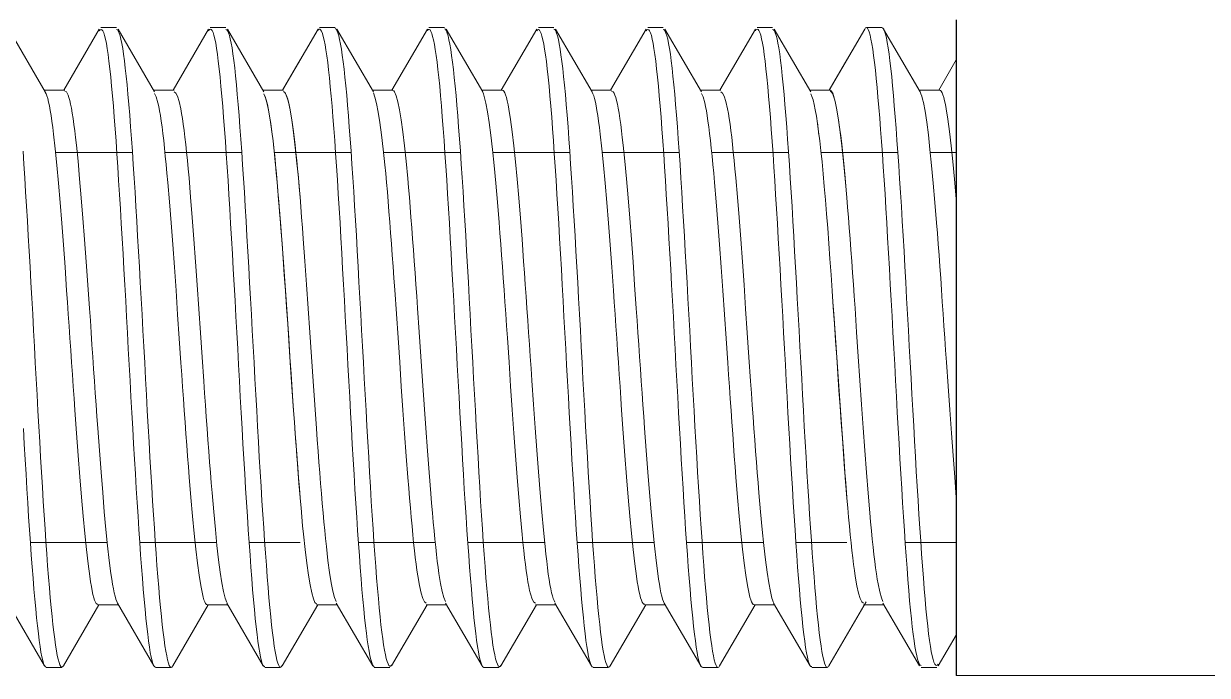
# Model space of a CAD drawing. Units: millimetres at full size, sheet at 4:1. Extents: x -32.5 to 32.5, y -23.4 to 21.6.
# Drawn here: x -16.05 to -10.64, y 0.67 to 3.65 of the extents above; entities that cross this region are included whole.
import ezdxf

# ---------------------------------------------------------------- set-up
doc = ezdxf.new("R2010")
doc.units = ezdxf.units.MM
doc.header["$LTSCALE"] = 0.25
doc.layers.add('1-1_実線', color=7, linetype='Continuous', lineweight=18)

msp = doc.modelspace()

# ---------------------------------------------------------------- linework, layer by layer
at = {"layer": '1-1_実線'}
for p, q in [((-16.1198, 3.6274), (-15.953, 3.3401)), ((-15.8681, 3.3481), (-15.706, 3.6274)), ((-15.6985, 3.6338), (-15.6272, 3.6338)), ((-15.6198, 3.6274), (-15.453, 3.3401)), ((-15.3681, 3.3481), (-15.206, 3.6274)), ((-15.1985, 3.6338), (-15.1272, 3.6338)), ((-15.1198, 3.6274), (-14.953, 3.3401)), ((-14.8681, 3.3481), (-14.706, 3.6274)), ((-14.6985, 3.6338), (-14.6272, 3.6338)), ((-14.6198, 3.6274), (-14.453, 3.3401)), ((-14.3681, 3.3481), (-14.206, 3.6274)), ((-14.1985, 3.6338), (-14.1272, 3.6338)), ((-14.1198, 3.6274), (-13.953, 3.3401)), ((-13.8681, 3.3481), (-13.706, 3.6274)), ((-13.6985, 3.6338), (-13.6272, 3.6338)), ((-13.6198, 3.6274), (-13.453, 3.3401)), ((-13.3681, 3.3481), (-13.206, 3.6274)), ((-13.1985, 3.6338), (-13.1272, 3.6338)), ((-13.1198, 3.6274), (-12.953, 3.3401)), ((-12.8681, 3.3481), (-12.706, 3.6274)), ((-12.6985, 3.6338), (-12.6272, 3.6338)), ((-12.6198, 3.6274), (-12.453, 3.3401)), ((-12.3681, 3.3481), (-12.206, 3.6274)), ((-12.1985, 3.6338), (-12.1272, 3.6338)), ((-12.1198, 3.6274), (-11.953, 3.3401)), ((-14.8681, 3.3481), (-14.7879, 3.4863)), ((-12.3681, 3.3481), (-12.2879, 3.4863)), ((-11.8681, 3.3481), (-11.7879, 3.4863)), ((-15.9576, 3.3481), (-15.8635, 3.3481)), ((-15.4576, 3.3481), (-15.3635, 3.3481)), ((-14.9576, 3.3481), (-14.8635, 3.3481)), ((-14.9576, 3.3481), (-14.8635, 3.3481)), ((-14.4576, 3.3481), (-14.3635, 3.3481)), ((-13.9576, 3.3481), (-13.8635, 3.3481)), ((-13.4576, 3.3481), (-13.3635, 3.3481)), ((-12.9576, 3.3481), (-12.8635, 3.3481)), ((-12.4576, 3.3481), (-12.3635, 3.3481)), ((-11.9576, 3.3481), (-11.8635, 3.3481)), ((-12.4229, 3.1993), (-12.4154, 3.1424)), ((-15.5544, 3.0623), (-15.9056, 3.0623)), ((-15.0544, 3.0623), (-15.4056, 3.0623)), ((-14.7879, 3.0623), (-14.9056, 3.0623)), ((-14.5544, 3.0623), (-14.9056, 3.0623)), ((-14.0544, 3.0623), (-14.4056, 3.0623)), ((-13.5544, 3.0623), (-13.9056, 3.0623)), ((-13.0544, 3.0623), (-13.4056, 3.0623)), ((-12.5544, 3.0623), (-12.9056, 3.0623)), ((-12.2879, 3.0623), (-12.4056, 3.0623)), ((-12.0544, 3.0623), (-12.4056, 3.0623)), ((-11.7879, 3.0623), (-11.9056, 3.0623)), ((-11.7958, 2.9411), (-11.7879, 2.85)), ((-16.0214, 1.2783), (-15.6701, 1.2783)), ((-15.5214, 1.2783), (-15.1701, 1.2783)), ((-15.0214, 1.2783), (-14.7879, 1.2783)), ((-14.5214, 1.2783), (-14.1701, 1.2783)), ((-14.0214, 1.2783), (-13.6701, 1.2783)), ((-13.5214, 1.2783), (-13.1701, 1.2783)), ((-13.0214, 1.2783), (-12.6701, 1.2783)), ((-12.5214, 1.2783), (-12.2879, 1.2783)), ((-12.0214, 1.2783), (-11.7879, 1.2783)), ((-15.956, 0.7133), (-16.1228, 1.0006)), ((-15.7076, 0.9926), (-15.8698, 0.7133)), ((-15.7123, 0.9926), (-15.6181, 0.9926)), ((-15.456, 0.7133), (-15.6228, 1.0006)), ((-15.2076, 0.9926), (-15.3698, 0.7133)), ((-15.2123, 0.9926), (-15.1181, 0.9926)), ((-14.956, 0.7133), (-15.1228, 1.0006)), ((-14.7072, 0.9934), (-14.8698, 0.7133)), ((-14.7122, 0.9926), (-14.6181, 0.9926)), ((-14.456, 0.7133), (-14.6228, 1.0006)), ((-14.2076, 0.9926), (-14.3698, 0.7133)), ((-14.2122, 0.9926), (-14.1181, 0.9926)), ((-13.956, 0.7133), (-14.1228, 1.0006)), ((-13.7076, 0.9926), (-13.8698, 0.7133)), ((-13.7122, 0.9926), (-13.6181, 0.9926)), ((-13.456, 0.7133), (-13.6228, 1.0006)), ((-13.2076, 0.9926), (-13.3698, 0.7133)), ((-13.2122, 0.9926), (-13.1181, 0.9926)), ((-12.956, 0.7133), (-13.1228, 1.0006)), ((-12.7076, 0.9926), (-12.8698, 0.7133)), ((-12.7122, 0.9926), (-12.6181, 0.9926)), ((-12.456, 0.7133), (-12.6228, 1.0006)), ((-12.1995, 1.0067), (-12.3698, 0.7133)), ((-12.2122, 0.9926), (-12.1181, 0.9926)), ((-11.956, 0.7133), (-12.1228, 1.0006)), ((-11.7879, 0.8543), (-11.8698, 0.7133)), ((-15.9485, 0.7068), (-15.8772, 0.7068)), ((-15.4485, 0.7068), (-15.3772, 0.7068)), ((-14.9485, 0.7068), (-14.8772, 0.7068)), ((-14.4485, 0.7068), (-14.3772, 0.7068)), ((-13.9485, 0.7068), (-13.8772, 0.7068)), ((-13.4485, 0.7068), (-13.3772, 0.7068)), ((-12.9485, 0.7068), (-12.8772, 0.7068)), ((-12.4485, 0.7068), (-12.3772, 0.7068)), ((-12.3698, 0.7158), (-12.3738, 0.7098)), ((-11.9485, 0.7068), (-11.8772, 0.7068)), ((-11.7879, 0.6703), (9.2121, 0.6703))]:
    msp.add_line(p, q, dxfattribs=at)
at = {"layer": '1-1_実線', "lineweight": 25}
msp.add_line((-11.7879, 3.6703), (-11.7879, 0.6703), dxfattribs=at)
at = {"layer": '1-1_実線'}
for points in [[(-15.206, 3.6197), (-15.202, 3.6253), (-15.198, 3.6274), (-15.1939, 3.6259), (-15.1899, 3.6207), (-15.1859, 3.6119), (-15.1819, 3.5994), (-15.1779, 3.5831), (-15.1738, 3.5631), (-15.1698, 3.5393), (-15.1658, 3.5116), (-15.1618, 3.4801), (-15.1577, 3.4451), (-15.1537, 3.4067), (-15.1497, 3.3651), (-15.1457, 3.3203), (-15.1416, 3.2726), (-15.1376, 3.2222), (-15.1336, 3.1691), (-15.1296, 3.1136), (-15.1256, 3.0557), (-15.1215, 2.9957), (-15.1175, 2.9337), (-15.1135, 2.8699), (-15.1095, 2.8044), (-15.1054, 2.7373), (-15.1014, 2.6689), (-15.0974, 2.5993), (-15.0934, 2.5286), (-15.0893, 2.457), (-15.0853, 2.3847), (-15.0813, 2.3118), (-15.0773, 2.2384), (-15.0733, 2.1648), (-15.0692, 2.0911), (-15.0652, 2.0174), (-15.0612, 1.9442), (-15.0572, 1.8718), (-15.0531, 1.8003), (-15.0491, 1.7298)], [(-14.706, 3.6229), (-14.702, 3.6269), (-14.698, 3.6273), (-14.6939, 3.6241), (-14.6899, 3.6174), (-14.6859, 3.6071), (-14.6819, 3.5934), (-14.6778, 3.5762), (-14.6738, 3.5557), (-14.6698, 3.5318), (-14.6658, 3.5046), (-14.6618, 3.4741), (-14.6577, 3.4404), (-14.6537, 3.4035), (-14.6497, 3.3635), (-14.6457, 3.3204), (-14.6416, 3.2742), (-14.6376, 3.225), (-14.6336, 3.1729), (-14.6296, 3.1178), (-14.6255, 3.0601), (-14.6215, 3.0002), (-14.6175, 2.938), (-14.6135, 2.8739), (-14.6095, 2.808), (-14.6054, 2.7405), (-14.6014, 2.6716), (-14.5974, 2.6014), (-14.5934, 2.5302), (-14.5893, 2.4581), (-14.5853, 2.3853), (-14.5813, 2.3119), (-14.5773, 2.2382), (-14.5732, 2.1644), (-14.5692, 2.0906), (-14.5652, 2.0169), (-14.5612, 1.9437), (-14.5572, 1.871), (-14.5531, 1.7991), (-14.5491, 1.7281)], [(-14.5266, 2.6123), (-14.5307, 2.6823), (-14.5347, 2.7509), (-14.5387, 2.8181), (-14.5427, 2.8837), (-14.5468, 2.9474), (-14.5508, 3.009), (-14.5548, 3.0683), (-14.5588, 3.1249), (-14.5629, 3.1789), (-14.5669, 3.2302), (-14.5709, 3.2786), (-14.5749, 3.3243), (-14.5789, 3.367), (-14.583, 3.4067), (-14.587, 3.4435), (-14.591, 3.4771), (-14.595, 3.5075), (-14.5991, 3.5348), (-14.6031, 3.5587), (-14.6071, 3.5793), (-14.6111, 3.5965), (-14.6152, 3.6102), (-14.6192, 3.6204), (-14.6232, 3.627), (-14.6272, 3.6299)], [(-14.0266, 2.6123), (-14.0307, 2.6822), (-14.0347, 2.7509), (-14.0387, 2.8181), (-14.0427, 2.8836), (-14.0468, 2.9474), (-14.0508, 3.009), (-14.0548, 3.0683), (-14.0588, 3.1249), (-14.0629, 3.1788), (-14.0669, 3.23), (-14.0709, 3.2785), (-14.0749, 3.324), (-14.0789, 3.3667), (-14.083, 3.4063), (-14.087, 3.443), (-14.091, 3.4765), (-14.095, 3.5069), (-14.0991, 3.534), (-14.1031, 3.5579), (-14.1071, 3.5785), (-14.1111, 3.5956), (-14.1152, 3.6093), (-14.1192, 3.6195), (-14.1232, 3.6261), (-14.1272, 3.629)], [(-13.5266, 2.6112), (-13.5307, 2.6812), (-13.5347, 2.7499), (-13.5387, 2.8172), (-13.5427, 2.8829), (-13.5468, 2.9468), (-13.5508, 3.0087), (-13.5548, 3.0684), (-13.5588, 3.1258), (-13.5629, 3.1806), (-13.5669, 3.2326), (-13.5709, 3.2816), (-13.5749, 3.3275), (-13.5789, 3.3702), (-13.583, 3.4098), (-13.587, 3.4463), (-13.591, 3.4795), (-13.595, 3.5094), (-13.5991, 3.536), (-13.6031, 3.5593), (-13.6071, 3.5793), (-13.6111, 3.5958), (-13.6152, 3.6089), (-13.6192, 3.6185), (-13.6232, 3.6246), (-13.6272, 3.6272)], [(-12.706, 3.6197), (-12.702, 3.6253), (-12.698, 3.6274), (-12.6939, 3.6259), (-12.6899, 3.6207), (-12.6859, 3.6119), (-12.6819, 3.5994), (-12.6778, 3.5831), (-12.6738, 3.5631), (-12.6698, 3.5393), (-12.6658, 3.5116), (-12.6618, 3.4801), (-12.6577, 3.4451), (-12.6537, 3.4067), (-12.6497, 3.3651), (-12.6457, 3.3203), (-12.6416, 3.2726), (-12.6376, 3.2222), (-12.6336, 3.1691), (-12.6296, 3.1136), (-12.6255, 3.0557), (-12.6215, 2.9957), (-12.6175, 2.9337), (-12.6135, 2.8699), (-12.6095, 2.8044), (-12.6054, 2.7373), (-12.6014, 2.6689), (-12.5974, 2.5993), (-12.5934, 2.5286), (-12.5893, 2.457), (-12.5853, 2.3847), (-12.5813, 2.3118), (-12.5773, 2.2384), (-12.5732, 2.1648), (-12.5692, 2.0911), (-12.5652, 2.0174), (-12.5612, 1.9442), (-12.5572, 1.8718), (-12.5531, 1.8003), (-12.5491, 1.7298)], [(-12.206, 3.6267), (-12.202, 3.6323), (-12.198, 3.6338), (-12.1939, 3.6312), (-12.1899, 3.6246), (-12.1859, 3.6141), (-12.1819, 3.5997), (-12.1778, 3.5816), (-12.1738, 3.5599), (-12.1698, 3.5347), (-12.1658, 3.5061), (-12.1618, 3.4742), (-12.1577, 3.4391), (-12.1537, 3.4009), (-12.1497, 3.3597), (-12.1457, 3.3157), (-12.1416, 3.2689), (-12.1376, 3.2194), (-12.1336, 3.1674), (-12.1296, 3.113), (-12.1255, 3.0562), (-12.1215, 2.9972), (-12.1175, 2.9361), (-12.1135, 2.873), (-12.1095, 2.8079), (-12.1054, 2.7411), (-12.1014, 2.6725), (-12.0974, 2.6025), (-12.0934, 2.5313), (-12.0893, 2.4593), (-12.0853, 2.3867), (-12.0813, 2.3135), (-12.0773, 2.24), (-12.0732, 2.1663), (-12.0692, 2.0926), (-12.0652, 2.0191), (-12.0612, 1.946), (-12.0572, 1.8734), (-12.0531, 1.8016), (-12.0491, 1.7306)], [(-12.0266, 2.6115), (-12.0307, 2.6808), (-12.0347, 2.7487), (-12.0387, 2.815), (-12.0427, 2.8797), (-12.0468, 2.9427), (-12.0508, 3.0037), (-12.0548, 3.0627), (-12.0588, 3.1196), (-12.0629, 3.1741), (-12.0669, 3.2263), (-12.0709, 3.2759), (-12.0749, 3.3228), (-12.0789, 3.3669), (-12.083, 3.4081), (-12.087, 3.4463), (-12.091, 3.4813), (-12.095, 3.5129), (-12.0991, 3.5411), (-12.1031, 3.5658), (-12.1071, 3.5867), (-12.1111, 3.6039), (-12.1152, 3.617), (-12.1192, 3.6261), (-12.1232, 3.6312), (-12.1272, 3.6323)], [(-15.706, 3.619), (-15.702, 3.6242), (-15.698, 3.626), (-15.6939, 3.6241), (-15.6899, 3.6188), (-15.6859, 3.6098), (-15.6819, 3.5973), (-15.6779, 3.5811), (-15.6738, 3.5614), (-15.6698, 3.538), (-15.6658, 3.5109), (-15.6618, 3.4801), (-15.6577, 3.4456), (-15.6537, 3.4076), (-15.6497, 3.3662), (-15.6457, 3.3217), (-15.6416, 3.2741), (-15.6376, 3.2237), (-15.6336, 3.1707), (-15.6296, 3.1151), (-15.6256, 3.0571), (-15.6215, 2.997), (-15.6175, 2.9348), (-15.6135, 2.8708), (-15.6095, 2.8051), (-15.6054, 2.7379), (-15.6014, 2.6693), (-15.5974, 2.5995), (-15.5934, 2.5286), (-15.5893, 2.4569), (-15.5853, 2.3844), (-15.5813, 2.3114), (-15.5773, 2.2381), (-15.5733, 2.1645), (-15.5692, 2.0908), (-15.5652, 2.0173), (-15.5612, 1.944), (-15.5572, 1.8713), (-15.5531, 1.7997), (-15.5491, 1.7291)], [(-15.5267, 2.6101), (-15.5307, 2.68), (-15.5347, 2.7486), (-15.5387, 2.8159), (-15.5427, 2.8816), (-15.5468, 2.9455), (-15.5508, 3.0075), (-15.5548, 3.0674), (-15.5588, 3.125), (-15.5629, 3.1801), (-15.5669, 3.2326), (-15.5709, 3.2823), (-15.5749, 3.329), (-15.579, 3.3724), (-15.583, 3.4124), (-15.587, 3.449), (-15.591, 3.4822), (-15.595, 3.512), (-15.5991, 3.5383), (-15.6031, 3.5611), (-15.6071, 3.5806), (-15.6111, 3.5965), (-15.6152, 3.609), (-15.6192, 3.618), (-15.6232, 3.6235), (-15.6272, 3.6255)], [(-15.0267, 2.6094), (-15.0307, 2.6792), (-15.0347, 2.7477), (-15.0387, 2.8148), (-15.0427, 2.8803), (-15.0468, 2.9442), (-15.0508, 3.0061), (-15.0548, 3.066), (-15.0588, 3.1236), (-15.0629, 3.1789), (-15.0669, 3.2316), (-15.0709, 3.2815), (-15.0749, 3.3286), (-15.079, 3.3726), (-15.083, 3.4133), (-15.087, 3.4506), (-15.091, 3.4842), (-15.095, 3.5143), (-15.0991, 3.5407), (-15.1031, 3.5635), (-15.1071, 3.5827), (-15.1111, 3.5983), (-15.1152, 3.6104), (-15.1192, 3.6189), (-15.1232, 3.6239), (-15.1272, 3.6254)], [(-14.206, 3.6207), (-14.202, 3.625), (-14.198, 3.6258), (-14.1939, 3.6231), (-14.1899, 3.6169), (-14.1859, 3.6072), (-14.1819, 3.594), (-14.1778, 3.5773), (-14.1738, 3.5572), (-14.1698, 3.5338), (-14.1658, 3.5069), (-14.1618, 3.4766), (-14.1577, 3.443), (-14.1537, 3.4061), (-14.1497, 3.3658), (-14.1457, 3.3223), (-14.1416, 3.2754), (-14.1376, 3.2255), (-14.1336, 3.1727), (-14.1296, 3.1173), (-14.1255, 3.0595), (-14.1215, 2.9993), (-14.1175, 2.9371), (-14.1135, 2.8729), (-14.1095, 2.807), (-14.1054, 2.7394), (-14.1014, 2.6705), (-14.0974, 2.6004), (-14.0934, 2.5292), (-14.0893, 2.4572), (-14.0853, 2.3845), (-14.0813, 2.3112), (-14.0773, 2.2377), (-14.0732, 2.1639), (-14.0692, 2.0902), (-14.0652, 2.0167), (-14.0612, 1.9436), (-14.0572, 1.871), (-14.0531, 1.7991), (-14.0491, 1.7281)], [(-13.706, 3.6186), (-13.702, 3.6234), (-13.698, 3.6247), (-13.6939, 3.6225), (-13.6899, 3.6168), (-13.6859, 3.6076), (-13.6819, 3.5949), (-13.6778, 3.5787), (-13.6738, 3.5589), (-13.6698, 3.5357), (-13.6658, 3.5089), (-13.6618, 3.4786), (-13.6577, 3.4448), (-13.6537, 3.4075), (-13.6497, 3.3666), (-13.6457, 3.3224), (-13.6416, 3.2751), (-13.6376, 3.2249), (-13.6336, 3.1719), (-13.6296, 3.1163), (-13.6255, 3.0584), (-13.6215, 2.9982), (-13.6175, 2.9359), (-13.6135, 2.8717), (-13.6095, 2.8058), (-13.6054, 2.7384), (-13.6014, 2.6696), (-13.5974, 2.5996), (-13.5934, 2.5286), (-13.5893, 2.4567), (-13.5853, 2.3841), (-13.5813, 2.311), (-13.5773, 2.2375), (-13.5732, 2.1639), (-13.5692, 2.0903), (-13.5652, 2.0168), (-13.5612, 1.9437), (-13.5572, 1.8711), (-13.5531, 1.7992), (-13.5491, 1.7282)], [(-13.206, 3.619), (-13.202, 3.6242), (-13.198, 3.626), (-13.1939, 3.6241), (-13.1899, 3.6188), (-13.1859, 3.6098), (-13.1819, 3.5973), (-13.1778, 3.5811), (-13.1738, 3.5614), (-13.1698, 3.538), (-13.1658, 3.5109), (-13.1618, 3.4801), (-13.1577, 3.4456), (-13.1537, 3.4076), (-13.1497, 3.3662), (-13.1457, 3.3217), (-13.1416, 3.2741), (-13.1376, 3.2237), (-13.1336, 3.1707), (-13.1296, 3.1151), (-13.1255, 3.0571), (-13.1215, 2.997), (-13.1175, 2.9348), (-13.1135, 2.8708), (-13.1095, 2.8051), (-13.1054, 2.7379), (-13.1014, 2.6693), (-13.0974, 2.5995), (-13.0934, 2.5286), (-13.0893, 2.4569), (-13.0853, 2.3844), (-13.0813, 2.3114), (-13.0773, 2.2381), (-13.0732, 2.1645), (-13.0692, 2.0908), (-13.0652, 2.0173), (-13.0612, 1.944), (-13.0572, 1.8713), (-13.0531, 1.7997), (-13.0491, 1.7291)], [(-13.0266, 2.6101), (-13.0307, 2.68), (-13.0347, 2.7486), (-13.0387, 2.8159), (-13.0427, 2.8816), (-13.0468, 2.9455), (-13.0508, 3.0075), (-13.0548, 3.0674), (-13.0588, 3.125), (-13.0629, 3.1801), (-13.0669, 3.2326), (-13.0709, 3.2823), (-13.0749, 3.329), (-13.0789, 3.3724), (-13.083, 3.4124), (-13.087, 3.449), (-13.091, 3.4822), (-13.095, 3.512), (-13.0991, 3.5383), (-13.1031, 3.5611), (-13.1071, 3.5806), (-13.1111, 3.5965), (-13.1152, 3.609), (-13.1192, 3.618), (-13.1232, 3.6235), (-13.1272, 3.6255)], [(-12.5307, 2.6792), (-12.5347, 2.7477), (-12.5387, 2.8148), (-12.5427, 2.8803), (-12.5468, 2.9442), (-12.5508, 3.0061), (-12.5548, 3.066), (-12.5588, 3.1236), (-12.5629, 3.1789), (-12.5669, 3.2316), (-12.5709, 3.2815), (-12.5749, 3.3286), (-12.5789, 3.3726), (-12.583, 3.4133), (-12.587, 3.4506), (-12.591, 3.4842), (-12.595, 3.5143), (-12.5991, 3.5407), (-12.6031, 3.5635), (-12.6071, 3.5827), (-12.6111, 3.5983), (-12.6152, 3.6104), (-12.6192, 3.6189), (-12.6232, 3.6239), (-12.6272, 3.6254)], [(-15.953, 3.3383), (-15.9492, 3.3313), (-15.9455, 3.3215), (-15.9417, 3.3089), (-15.9379, 3.2935), (-15.9342, 3.2753), (-15.9304, 3.2545), (-15.9267, 3.2312), (-15.9229, 3.2053), (-15.9191, 3.1772), (-15.9154, 3.1468), (-15.9078, 3.0795), (-15.9003, 3.0044), (-15.8928, 2.9222), (-15.8853, 2.8337), (-15.8778, 2.7397), (-15.8702, 2.6408), (-15.8627, 2.5379), (-15.8552, 2.4318), (-15.8514, 2.3778), (-15.8477, 2.3232), (-15.8439, 2.2682), (-15.8401, 2.2129), (-15.8364, 2.1574), (-15.8326, 2.1018), (-15.8289, 2.0466), (-15.8251, 1.9917), (-15.8213, 1.9373), (-15.8176, 1.8836), (-15.81, 1.7782), (-15.8025, 1.6763), (-15.795, 1.5786), (-15.7875, 1.486), (-15.78, 1.399), (-15.7724, 1.3186), (-15.7649, 1.2454), (-15.7574, 1.1801), (-15.7499, 1.1236), (-15.7461, 1.0988), (-15.7423, 1.0765)], [(-15.8635, 3.3429), (-15.856, 3.3395), (-15.8522, 3.3338), (-15.8485, 3.3255), (-15.8447, 3.3145), (-15.8409, 3.3007), (-15.8372, 3.2842), (-15.8334, 3.2649), (-15.8297, 3.2429), (-15.8259, 3.2184), (-15.8221, 3.1914), (-15.8184, 3.1621), (-15.8146, 3.1305), (-15.8109, 3.0968), (-15.8033, 3.0234), (-15.7958, 2.9426), (-15.7883, 2.8553), (-15.7808, 2.7622), (-15.7732, 2.6641), (-15.7657, 2.5619), (-15.7582, 2.4563), (-15.7507, 2.3482), (-15.7469, 2.2935), (-15.7432, 2.2384), (-15.7394, 2.183), (-15.7356, 2.1276), (-15.7319, 2.0721), (-15.7281, 2.0168), (-15.7243, 1.9621), (-15.7206, 1.9079), (-15.7168, 1.8545), (-15.7131, 1.8018), (-15.7055, 1.6991), (-15.698, 1.6006), (-15.6905, 1.507), (-15.683, 1.4189), (-15.6754, 1.3371), (-15.6679, 1.2624), (-15.6604, 1.1954), (-15.6529, 1.1368)], [(-15.453, 3.3329), (-15.4455, 3.3165), (-15.4379, 3.2901), (-15.4342, 3.273), (-15.4304, 3.2535), (-15.4267, 3.2313), (-15.4229, 3.2066), (-15.4191, 3.1793), (-15.4154, 3.1495), (-15.4116, 3.1173), (-15.4078, 3.0829), (-15.4041, 3.0464), (-15.4003, 3.0079), (-15.3966, 2.9675), (-15.3928, 2.9254), (-15.3853, 2.8362), (-15.3778, 2.7412), (-15.3702, 2.6415), (-15.3627, 2.5377), (-15.3552, 2.4309), (-15.3477, 2.3219), (-15.3401, 2.2116), (-15.3326, 2.1009), (-15.3289, 2.0457), (-15.3251, 1.9908), (-15.3213, 1.9361), (-15.3176, 1.882), (-15.3138, 1.8284), (-15.31, 1.7756), (-15.3063, 1.724), (-15.3025, 1.6735), (-15.2988, 1.6242), (-15.295, 1.5763), (-15.2875, 1.4845), (-15.28, 1.3989), (-15.2724, 1.3198), (-15.2649, 1.248), (-15.2574, 1.1838), (-15.2499, 1.128), (-15.2423, 1.081)], [(-15.3635, 3.3394), (-15.356, 3.3347), (-15.3485, 3.3202), (-15.3409, 3.2958), (-15.3334, 3.2616), (-15.3297, 3.2408), (-15.3259, 3.2175), (-15.3221, 3.1917), (-15.3184, 3.1634), (-15.3146, 3.1326), (-15.3109, 3.0995), (-15.3071, 3.0641), (-15.3033, 3.0266), (-15.2996, 2.9872), (-15.2958, 2.9459), (-15.2883, 2.8582), (-15.2808, 2.7645), (-15.2732, 2.6657), (-15.2657, 2.5626), (-15.2582, 2.4563), (-15.2507, 2.3476), (-15.2432, 2.2373), (-15.2356, 2.1266), (-15.2281, 2.0161), (-15.2243, 1.9613), (-15.2206, 1.907), (-15.2168, 1.8531), (-15.2131, 1.8), (-15.2093, 1.7476), (-15.2055, 1.6963), (-15.2018, 1.6463), (-15.198, 1.5977), (-15.1943, 1.5505), (-15.1905, 1.5047), (-15.183, 1.4179), (-15.1754, 1.3377), (-15.1679, 1.2646), (-15.1604, 1.1991), (-15.1529, 1.1418), (-15.1454, 1.093)], [(-14.953, 3.3314), (-14.9455, 3.3133), (-14.9379, 3.2856), (-14.9304, 3.2484), (-14.9229, 3.202), (-14.9154, 3.1466), (-14.9116, 3.1154), (-14.9078, 3.0821), (-14.9041, 3.0466), (-14.9003, 3.0089), (-14.8966, 2.9691), (-14.8928, 2.9272), (-14.889, 2.8837), (-14.8853, 2.8385), (-14.8815, 2.7918), (-14.8777, 2.7437), (-14.8702, 2.6438), (-14.8627, 2.5398), (-14.8552, 2.4326), (-14.8477, 2.3231), (-14.8401, 2.2124), (-14.8326, 2.1013), (-14.8251, 1.9908), (-14.8176, 1.8819), (-14.8138, 1.8283), (-14.81, 1.7755), (-14.8063, 1.7235), (-14.8025, 1.6726), (-14.7988, 1.6227), (-14.795, 1.574), (-14.7912, 1.5267), (-14.7875, 1.481), (-14.7837, 1.4372), (-14.78, 1.3951), (-14.7762, 1.3549), (-14.7724, 1.3167), (-14.7649, 1.246), (-14.7574, 1.1834), (-14.7499, 1.1293), (-14.7423, 1.0839)], [(-14.953, 3.331), (-14.9478, 3.3195), (-14.9427, 3.3034), (-14.9375, 3.2829), (-14.9323, 3.258), (-14.9272, 3.2287), (-14.922, 3.1952), (-14.9169, 3.1574), (-14.9117, 3.1155), (-14.9065, 3.0695), (-14.9014, 3.0194), (-14.8962, 2.9654), (-14.8911, 2.9075), (-14.8859, 2.8463), (-14.8808, 2.7823), (-14.8756, 2.7157), (-14.8704, 2.6468), (-14.8653, 2.5759), (-14.8601, 2.5034), (-14.855, 2.4296), (-14.8498, 2.3546), (-14.8446, 2.279), (-14.8395, 2.2029), (-14.8343, 2.1267), (-14.8292, 2.0506), (-14.824, 1.9751), (-14.8188, 1.9003), (-14.8137, 1.8267), (-14.8085, 1.7544), (-14.8034, 1.6839), (-14.7982, 1.6154), (-14.793, 1.5492), (-14.7879, 1.4857)], [(-14.8635, 3.3421), (-14.8588, 3.339), (-14.8541, 3.3319), (-14.8493, 3.321), (-14.8446, 3.3062), (-14.8399, 3.2877), (-14.8352, 3.2654), (-14.8304, 3.2396), (-14.8257, 3.2102), (-14.821, 3.1773), (-14.8162, 3.141), (-14.8115, 3.1013), (-14.8068, 3.0584), (-14.8021, 3.0122), (-14.7973, 2.9629), (-14.7926, 2.9104), (-14.7879, 2.855)], [(-14.8635, 3.3416), (-14.856, 3.335), (-14.8485, 3.3186), (-14.8409, 3.2926), (-14.8334, 3.2571), (-14.8259, 3.2125), (-14.8184, 3.1589), (-14.8109, 3.0966), (-14.8071, 3.0623), (-14.8033, 3.0259), (-14.7996, 2.9873), (-14.7958, 2.9468), (-14.792, 2.9042), (-14.7883, 2.8598), (-14.7845, 2.8139), (-14.7808, 2.7665), (-14.777, 2.7178), (-14.7732, 2.6678), (-14.7657, 2.5647), (-14.7582, 2.4582), (-14.7507, 2.3492), (-14.7431, 2.2387), (-14.7356, 2.1275), (-14.7281, 2.0168), (-14.7206, 1.9073), (-14.7131, 1.8002), (-14.7093, 1.7478), (-14.7055, 1.6963), (-14.7018, 1.6458), (-14.698, 1.5965), (-14.6942, 1.5485), (-14.6905, 1.502), (-14.6867, 1.4569), (-14.683, 1.4137), (-14.6792, 1.3724), (-14.6754, 1.3331), (-14.6717, 1.2958), (-14.6679, 1.2605), (-14.6604, 1.1962), (-14.6529, 1.1404)], [(-14.453, 3.3352), (-14.4455, 3.3156), (-14.4379, 3.2861), (-14.4304, 3.2473), (-14.4229, 3.1994), (-14.4154, 3.1429), (-14.4078, 3.0781), (-14.4003, 3.0054), (-14.3966, 2.9663), (-14.3928, 2.9253), (-14.389, 2.8826), (-14.3853, 2.8381), (-14.3815, 2.792), (-14.3777, 2.7442), (-14.374, 2.695), (-14.3702, 2.6446), (-14.3665, 2.5932), (-14.3627, 2.5408), (-14.3589, 2.4876), (-14.3552, 2.4338), (-14.3477, 2.3245), (-14.3401, 2.2139), (-14.3326, 2.1028), (-14.3251, 1.9924), (-14.3176, 1.8834), (-14.31, 1.7768), (-14.3025, 1.6737), (-14.295, 1.5748), (-14.2912, 1.5273), (-14.2875, 1.4812), (-14.2837, 1.4367), (-14.28, 1.3939), (-14.2762, 1.3528), (-14.2724, 1.3137), (-14.2687, 1.2767), (-14.2649, 1.242), (-14.2611, 1.2095), (-14.2574, 1.1794), (-14.2536, 1.1515), (-14.2499, 1.1259)], [(-14.3635, 3.3465), (-14.3597, 3.3443), (-14.356, 3.3395), (-14.3485, 3.3221), (-14.3409, 3.2947), (-14.3334, 3.2576), (-14.3259, 3.2114), (-14.3184, 3.1565), (-14.3109, 3.0933), (-14.3033, 3.0222), (-14.2958, 2.9437), (-14.292, 2.9018), (-14.2883, 2.8582), (-14.2845, 2.813), (-14.2808, 2.7662), (-14.277, 2.7179), (-14.2732, 2.6681), (-14.2695, 2.6172), (-14.2657, 2.5652), (-14.262, 2.5124), (-14.2582, 2.4589), (-14.2544, 2.4048), (-14.2507, 2.3501), (-14.2431, 2.2398), (-14.2356, 2.1289), (-14.2281, 2.0183), (-14.2206, 1.9089), (-14.2131, 1.8018), (-14.2055, 1.6978), (-14.198, 1.5978), (-14.1905, 1.5029), (-14.1867, 1.4575), (-14.183, 1.4138), (-14.1792, 1.3718), (-14.1754, 1.3317), (-14.1717, 1.2935), (-14.1679, 1.2574), (-14.1642, 1.2236), (-14.1604, 1.1922), (-14.1566, 1.1631)], [(-13.953, 3.3388), (-13.9492, 3.3303), (-13.9455, 3.3191), (-13.9379, 3.289), (-13.9304, 3.2491), (-13.9229, 3.1998), (-13.9154, 3.1419), (-13.9078, 3.0759), (-13.9003, 3.0023), (-13.8928, 2.9217), (-13.8853, 2.8347), (-13.8777, 2.7417), (-13.874, 2.6933), (-13.8702, 2.6435), (-13.8665, 2.5926), (-13.8627, 2.5405), (-13.8589, 2.4875), (-13.8552, 2.4335), (-13.8514, 2.3791), (-13.8477, 2.3243), (-13.8439, 2.2692), (-13.8401, 2.214), (-13.8326, 2.1034), (-13.8251, 1.9934), (-13.8176, 1.885), (-13.81, 1.7789), (-13.8025, 1.6761), (-13.795, 1.5775), (-13.7875, 1.4839), (-13.78, 1.3961), (-13.7724, 1.3152), (-13.7687, 1.2775), (-13.7649, 1.2419), (-13.7611, 1.2084), (-13.7574, 1.1771), (-13.7536, 1.1482), (-13.7499, 1.1218), (-13.7461, 1.0981), (-13.7423, 1.077), (-13.7386, 1.0585)], [(-13.8635, 3.3478), (-13.8597, 3.3468), (-13.856, 3.3428), (-13.8522, 3.3359), (-13.8485, 3.3262), (-13.8447, 3.3138), (-13.8409, 3.2987), (-13.8372, 3.2811), (-13.8334, 3.261), (-13.8259, 3.2137), (-13.8184, 3.1573), (-13.8109, 3.0926), (-13.8033, 3.0202), (-13.7958, 2.9406), (-13.7883, 2.8546), (-13.7808, 2.7628), (-13.7732, 2.6657), (-13.7695, 2.6154), (-13.7657, 2.564), (-13.762, 2.5117), (-13.7582, 2.4584), (-13.7544, 2.4044), (-13.7507, 2.3496), (-13.7469, 2.2945), (-13.7431, 2.2393), (-13.7394, 2.184), (-13.7356, 2.1287), (-13.7319, 2.0735), (-13.7281, 2.0186), (-13.7206, 1.9099), (-13.7131, 1.8035), (-13.7055, 1.7001), (-13.698, 1.6007), (-13.6905, 1.506), (-13.683, 1.417), (-13.6754, 1.3344), (-13.6679, 1.2591), (-13.6642, 1.2245), (-13.6604, 1.192), (-13.6566, 1.1618)], [(-13.453, 3.3383), (-13.4492, 3.3313), (-13.4455, 3.3215), (-13.4417, 3.3089), (-13.4379, 3.2935), (-13.4342, 3.2753), (-13.4304, 3.2545), (-13.4266, 3.2312), (-13.4229, 3.2053), (-13.4191, 3.1772), (-13.4154, 3.1468), (-13.4078, 3.0795), (-13.4003, 3.0044), (-13.3928, 2.9222), (-13.3853, 2.8337), (-13.3777, 2.7397), (-13.3702, 2.6408), (-13.3627, 2.5379), (-13.3552, 2.4318), (-13.3514, 2.3778), (-13.3477, 2.3232), (-13.3439, 2.2682), (-13.3401, 2.2129), (-13.3364, 2.1574), (-13.3326, 2.1018), (-13.3288, 2.0466), (-13.3251, 1.9917), (-13.3213, 1.9373), (-13.3176, 1.8836), (-13.31, 1.7782), (-13.3025, 1.6763), (-13.295, 1.5786), (-13.2875, 1.486), (-13.28, 1.399), (-13.2724, 1.3186), (-13.2649, 1.2454), (-13.2574, 1.1801), (-13.2499, 1.1236), (-13.2461, 1.0988), (-13.2423, 1.0765)], [(-13.3635, 3.3429), (-13.356, 3.3395), (-13.3522, 3.3338), (-13.3485, 3.3255), (-13.3447, 3.3145), (-13.3409, 3.3007), (-13.3372, 3.2842), (-13.3334, 3.2649), (-13.3297, 3.2429), (-13.3259, 3.2184), (-13.3221, 3.1914), (-13.3184, 3.1621), (-13.3146, 3.1305), (-13.3109, 3.0968), (-13.3033, 3.0234), (-13.2958, 2.9426), (-13.2883, 2.8553), (-13.2808, 2.7622), (-13.2732, 2.6641), (-13.2657, 2.5619), (-13.2582, 2.4563), (-13.2507, 2.3482), (-13.2469, 2.2935), (-13.2431, 2.2384), (-13.2394, 2.183), (-13.2356, 2.1276), (-13.2319, 2.0721), (-13.2281, 2.0168), (-13.2243, 1.9621), (-13.2206, 1.9079), (-13.2168, 1.8545), (-13.2131, 1.8018), (-13.2055, 1.6991), (-13.198, 1.6006), (-13.1905, 1.507), (-13.183, 1.4189), (-13.1754, 1.3371), (-13.1679, 1.2624), (-13.1604, 1.1954), (-13.1529, 1.1368)], [(-12.953, 3.3329), (-12.9455, 3.3165), (-12.9379, 3.2901), (-12.9342, 3.273), (-12.9304, 3.2535), (-12.9266, 3.2313), (-12.9229, 3.2066), (-12.9191, 3.1793), (-12.9154, 3.1495), (-12.9116, 3.1173), (-12.9078, 3.0829), (-12.9041, 3.0464), (-12.9003, 3.0079), (-12.8966, 2.9675), (-12.8928, 2.9254), (-12.8853, 2.8362), (-12.8777, 2.7412), (-12.8702, 2.6415), (-12.8627, 2.5377), (-12.8552, 2.4309), (-12.8477, 2.3219), (-12.8401, 2.2116), (-12.8326, 2.1009), (-12.8288, 2.0457), (-12.8251, 1.9908), (-12.8213, 1.9361), (-12.8176, 1.882), (-12.8138, 1.8284), (-12.81, 1.7756), (-12.8063, 1.724), (-12.8025, 1.6735), (-12.7988, 1.6242), (-12.795, 1.5763), (-12.7875, 1.4845), (-12.78, 1.3989), (-12.7724, 1.3198), (-12.7649, 1.248), (-12.7574, 1.1838), (-12.7499, 1.128), (-12.7423, 1.081)], [(-12.8635, 3.3394), (-12.856, 3.3347), (-12.8485, 3.3202), (-12.8409, 3.2958), (-12.8334, 3.2616), (-12.8297, 3.2408), (-12.8259, 3.2175), (-12.8221, 3.1917), (-12.8184, 3.1634), (-12.8146, 3.1326), (-12.8109, 3.0995), (-12.8071, 3.0641), (-12.8033, 3.0266), (-12.7996, 2.9872), (-12.7958, 2.9459), (-12.7883, 2.8582), (-12.7808, 2.7645), (-12.7732, 2.6657), (-12.7657, 2.5626), (-12.7582, 2.4563), (-12.7507, 2.3476), (-12.7431, 2.2373), (-12.7356, 2.1266), (-12.7281, 2.0161), (-12.7243, 1.9613), (-12.7206, 1.907), (-12.7168, 1.8531), (-12.7131, 1.8), (-12.7093, 1.7476), (-12.7055, 1.6963), (-12.7018, 1.6463), (-12.698, 1.5977), (-12.6942, 1.5505), (-12.6905, 1.5047), (-12.683, 1.4179), (-12.6754, 1.3377), (-12.6679, 1.2646), (-12.6604, 1.1991), (-12.6529, 1.1418), (-12.6453, 1.093)], [(-12.453, 3.331), (-12.4478, 3.3195), (-12.4427, 3.3034), (-12.4375, 3.2829), (-12.4323, 3.258), (-12.4272, 3.2287), (-12.422, 3.1952), (-12.4169, 3.1574), (-12.4117, 3.1155), (-12.4065, 3.0695), (-12.4014, 3.0194), (-12.3962, 2.9654), (-12.3911, 2.9075), (-12.3859, 2.8463), (-12.3807, 2.7823), (-12.3756, 2.7157), (-12.3704, 2.6468)], [(-12.3635, 3.3474), (-12.3597, 3.3454), (-12.356, 3.3407), (-12.3522, 3.3333), (-12.3485, 3.3233), (-12.3409, 3.2957), (-12.3334, 3.2583), (-12.3259, 3.2117), (-12.3184, 3.1563), (-12.3109, 3.0927), (-12.3033, 3.0213), (-12.2958, 2.9427), (-12.2883, 2.8572), (-12.2845, 2.8121), (-12.2808, 2.7655), (-12.277, 2.7174), (-12.2732, 2.6679), (-12.2695, 2.6171), (-12.2657, 2.5652), (-12.262, 2.5124), (-12.2582, 2.4588), (-12.2544, 2.4047), (-12.2507, 2.3501), (-12.2431, 2.2399), (-12.2356, 2.1291), (-12.2281, 2.0186), (-12.2206, 1.9094), (-12.2131, 1.8024), (-12.2055, 1.6984), (-12.198, 1.5985), (-12.1905, 1.5035), (-12.183, 1.4144), (-12.1792, 1.3723), (-12.1754, 1.332), (-12.1717, 1.2937), (-12.1679, 1.2573), (-12.1642, 1.2232), (-12.1604, 1.1914), (-12.1566, 1.162), (-12.1529, 1.1352)], [(-12.3635, 3.3421), (-12.3588, 3.339), (-12.3541, 3.3319), (-12.3493, 3.321), (-12.3446, 3.3062), (-12.3399, 3.2877), (-12.3351, 3.2654), (-12.3304, 3.2396), (-12.3257, 3.2102), (-12.321, 3.1773), (-12.3162, 3.141), (-12.3115, 3.1013), (-12.3068, 3.0584), (-12.3021, 3.0122), (-12.2973, 2.9629), (-12.2926, 2.9104), (-12.2879, 2.855)], [(-11.953, 3.3399), (-11.9492, 3.3317), (-11.9455, 3.3207), (-11.9417, 3.3071), (-11.9379, 3.2909), (-11.9304, 3.2509), (-11.9229, 3.2016), (-11.9154, 3.1433), (-11.9078, 3.0769), (-11.9003, 3.0029), (-11.8928, 2.9218), (-11.8853, 2.8344), (-11.8777, 2.7413), (-11.874, 2.6928), (-11.8702, 2.643), (-11.8665, 2.5921), (-11.8627, 2.5402), (-11.8589, 2.4873), (-11.8552, 2.4335), (-11.8514, 2.379), (-11.8477, 2.3241), (-11.8439, 2.269), (-11.8401, 2.2137), (-11.8364, 2.1584), (-11.8326, 2.1031), (-11.8251, 1.9932), (-11.8176, 1.8848), (-11.81, 1.7788), (-11.8025, 1.6761), (-11.795, 1.5775), (-11.7875, 1.484)], [(-11.8635, 3.3473), (-11.8597, 3.3465), (-11.856, 3.3428), (-11.8522, 3.3362), (-11.8485, 3.3268), (-11.8447, 3.3145), (-11.8409, 3.2996), (-11.8372, 3.2821), (-11.8334, 3.2621), (-11.8259, 3.2148), (-11.8184, 3.1584), (-11.8109, 3.0935), (-11.8033, 3.0209), (-11.7958, 2.9411)], [(-16.0267, 2.6112), (-16.0307, 2.6812), (-16.0347, 2.7499), (-16.0387, 2.8172), (-16.0427, 2.8829), (-16.0468, 2.9468), (-16.0508, 3.0087), (-16.0548, 3.0684)], [(-12.3738, 0.7098), (-12.3778, 0.7077), (-12.3818, 0.7095), (-12.3858, 0.7154), (-12.3899, 0.7254), (-12.3939, 0.7394), (-12.3979, 0.7572), (-12.4019, 0.7788), (-12.406, 0.804), (-12.41, 0.8327), (-12.414, 0.8648), (-12.418, 0.9001), (-12.422, 0.9386), (-12.4261, 0.9801), (-12.4301, 1.0245), (-12.4341, 1.0717), (-12.4381, 1.1215), (-12.4422, 1.1739), (-12.4462, 1.2286), (-12.4502, 1.2857), (-12.4542, 1.3449), (-12.4583, 1.4061), (-12.4623, 1.4692), (-12.4663, 1.5342), (-12.4703, 1.6008), (-12.4743, 1.669), (-12.4784, 1.7386), (-12.4824, 1.8095), (-12.4864, 1.8816), (-12.4904, 1.9543), (-12.4945, 2.0276), (-12.4985, 2.1011), (-12.5025, 2.1747), (-12.5065, 2.2482), (-12.5106, 2.3216), (-12.5146, 2.3945), (-12.5186, 2.4669), (-12.5226, 2.5386), (-12.5266, 2.6094), (-12.5307, 2.6792)], [(-15.8698, 0.7133), (-15.8738, 0.7087), (-15.8778, 0.708), (-15.8818, 0.7112), (-15.8858, 0.7183), (-15.8899, 0.7291), (-15.8939, 0.7436), (-15.8979, 0.7616), (-15.9019, 0.7831), (-15.906, 0.8081), (-15.91, 0.8363), (-15.914, 0.8678), (-15.918, 0.9024), (-15.9221, 0.9401), (-15.9261, 0.9808), (-15.9301, 1.0243), (-15.9341, 1.0707), (-15.9381, 1.1197), (-15.9422, 1.1714), (-15.9462, 1.2257), (-15.9502, 1.2824), (-15.9542, 1.3414), (-15.9583, 1.4028), (-15.9623, 1.4663), (-15.9663, 1.5319), (-15.9703, 1.5993), (-15.9744, 1.6681), (-15.9784, 1.7381), (-15.9824, 1.8092), (-15.9864, 1.8813), (-15.9904, 1.954), (-15.9945, 2.0273), (-15.9985, 2.1009), (-16.0025, 2.1747), (-16.0065, 2.2485), (-16.0106, 2.3221), (-16.0146, 2.3954), (-16.0186, 2.4681), (-16.0226, 2.5401), (-16.0267, 2.6112)], [(-15.3698, 0.714), (-15.3738, 0.7084), (-15.3778, 0.7069), (-15.3818, 0.7094), (-15.3858, 0.716), (-15.3899, 0.7266), (-15.3939, 0.741), (-15.3979, 0.7591), (-15.4019, 0.7808), (-15.406, 0.806), (-15.41, 0.8346), (-15.414, 0.8665), (-15.418, 0.9016), (-15.4221, 0.9398), (-15.4261, 0.981), (-15.4301, 1.025), (-15.4341, 1.0718), (-15.4381, 1.1212), (-15.4422, 1.1732), (-15.4462, 1.2277), (-15.4502, 1.2845), (-15.4542, 1.3435), (-15.4583, 1.4046), (-15.4623, 1.4677), (-15.4663, 1.5328), (-15.4703, 1.5996), (-15.4744, 1.6682), (-15.4784, 1.7382), (-15.4824, 1.8094), (-15.4864, 1.8813), (-15.4904, 1.954), (-15.4945, 2.0272), (-15.4985, 2.1007), (-15.5025, 2.1744), (-15.5065, 2.2481), (-15.5106, 2.3215), (-15.5146, 2.3947), (-15.5186, 2.4672), (-15.5226, 2.5391), (-15.5267, 2.6101)], [(-14.8698, 0.7158), (-14.8738, 0.7098), (-14.8778, 0.7077), (-14.8818, 0.7095), (-14.8858, 0.7154), (-14.8899, 0.7254), (-14.8939, 0.7394), (-14.8979, 0.7572), (-14.9019, 0.7788), (-14.906, 0.804), (-14.91, 0.8327), (-14.914, 0.8648), (-14.918, 0.9001), (-14.9221, 0.9386), (-14.9261, 0.9801), (-14.9301, 1.0245), (-14.9341, 1.0717), (-14.9381, 1.1215), (-14.9422, 1.1739), (-14.9462, 1.2286), (-14.9502, 1.2857), (-14.9542, 1.3449), (-14.9583, 1.4061), (-14.9623, 1.4692), (-14.9663, 1.5342), (-14.9703, 1.6008), (-14.9744, 1.669), (-14.9784, 1.7386), (-14.9824, 1.8095), (-14.9864, 1.8816), (-14.9904, 1.9543), (-14.9945, 2.0276), (-14.9985, 2.1011), (-15.0025, 2.1747), (-15.0065, 2.2482), (-15.0106, 2.3216), (-15.0146, 2.3945), (-15.0186, 2.4669), (-15.0226, 2.5386), (-15.0267, 2.6094)], [(-14.3698, 0.7167), (-14.3738, 0.7127), (-14.3778, 0.7124), (-14.3818, 0.7158), (-14.3858, 0.7227), (-14.3899, 0.7333), (-14.3939, 0.7473), (-14.3979, 0.7647), (-14.4019, 0.7855), (-14.406, 0.8097), (-14.41, 0.8371), (-14.414, 0.8678), (-14.418, 0.9016), (-14.422, 0.9386), (-14.4261, 0.9786), (-14.4301, 1.0217), (-14.4341, 1.0677), (-14.4381, 1.1167), (-14.4422, 1.1685), (-14.4462, 1.2231), (-14.4502, 1.2805), (-14.4542, 1.3403), (-14.4583, 1.4024), (-14.4623, 1.4664), (-14.4663, 1.5322), (-14.4703, 1.5997), (-14.4743, 1.6686), (-14.4784, 1.7387), (-14.4824, 1.8099), (-14.4864, 1.8821), (-14.4904, 1.9549), (-14.4945, 2.0282), (-14.4985, 2.1019), (-14.5025, 2.1758), (-14.5065, 2.2497), (-14.5106, 2.3233), (-14.5146, 2.3966), (-14.5186, 2.4693), (-14.5226, 2.5413), (-14.5266, 2.6123)], [(-13.8698, 0.7154), (-13.8738, 0.7113), (-13.8778, 0.711), (-13.8818, 0.7143), (-13.8858, 0.7214), (-13.8899, 0.732), (-13.8939, 0.7461), (-13.8979, 0.7637), (-13.9019, 0.7847), (-13.906, 0.809), (-13.91, 0.8367), (-13.914, 0.8675), (-13.918, 0.9015), (-13.922, 0.9387), (-13.9261, 0.9788), (-13.9301, 1.022), (-13.9341, 1.0681), (-13.9381, 1.117), (-13.9422, 1.1688), (-13.9462, 1.2233), (-13.9502, 1.2805), (-13.9542, 1.3403), (-13.9583, 1.4023), (-13.9623, 1.4663), (-13.9663, 1.5321), (-13.9703, 1.5996), (-13.9743, 1.6685), (-13.9784, 1.7386), (-13.9824, 1.8098), (-13.9864, 1.8819), (-13.9904, 1.9547), (-13.9945, 2.0281), (-13.9985, 2.1018), (-14.0025, 2.1757), (-14.0065, 2.2496), (-14.0106, 2.3232), (-14.0146, 2.3965), (-14.0186, 2.4692), (-14.0226, 2.5412), (-14.0266, 2.6123)], [(-13.3698, 0.7133), (-13.3738, 0.7087), (-13.3778, 0.708), (-13.3818, 0.7112), (-13.3858, 0.7183), (-13.3899, 0.7291), (-13.3939, 0.7436), (-13.3979, 0.7616), (-13.4019, 0.7831), (-13.406, 0.8081), (-13.41, 0.8363), (-13.414, 0.8678), (-13.418, 0.9024), (-13.422, 0.9401), (-13.4261, 0.9808), (-13.4301, 1.0243), (-13.4341, 1.0707), (-13.4381, 1.1197), (-13.4422, 1.1714), (-13.4462, 1.2257), (-13.4502, 1.2824), (-13.4542, 1.3414), (-13.4583, 1.4028), (-13.4623, 1.4663), (-13.4663, 1.5319), (-13.4703, 1.5993), (-13.4743, 1.6681), (-13.4784, 1.7381), (-13.4824, 1.8092), (-13.4864, 1.8813), (-13.4904, 1.954), (-13.4945, 2.0273), (-13.4985, 2.1009), (-13.5025, 2.1747), (-13.5065, 2.2485), (-13.5106, 2.3221), (-13.5146, 2.3954), (-13.5186, 2.4681), (-13.5226, 2.5401), (-13.5266, 2.6112)], [(-12.8698, 0.714), (-12.8738, 0.7084), (-12.8778, 0.7069), (-12.8818, 0.7094), (-12.8858, 0.716), (-12.8899, 0.7266), (-12.8939, 0.741), (-12.8979, 0.7591), (-12.9019, 0.7808), (-12.906, 0.806), (-12.91, 0.8346), (-12.914, 0.8665), (-12.918, 0.9016), (-12.922, 0.9398), (-12.9261, 0.981), (-12.9301, 1.025), (-12.9341, 1.0718), (-12.9381, 1.1212), (-12.9422, 1.1732), (-12.9462, 1.2277), (-12.9502, 1.2845), (-12.9542, 1.3435), (-12.9583, 1.4046), (-12.9623, 1.4677), (-12.9663, 1.5328), (-12.9703, 1.5996), (-12.9743, 1.6682), (-12.9784, 1.7382), (-12.9824, 1.8094), (-12.9864, 1.8813), (-12.9904, 1.954), (-12.9945, 2.0272), (-12.9985, 2.1007), (-13.0025, 2.1744), (-13.0065, 2.2481), (-13.0106, 2.3215), (-13.0146, 2.3947), (-13.0186, 2.4672), (-13.0226, 2.5391), (-13.0266, 2.6101)], [(-12.3704, 2.6468), (-12.3653, 2.5759), (-12.3601, 2.5034), (-12.3549, 2.4296), (-12.3498, 2.3546), (-12.3446, 2.279), (-12.3395, 2.2029), (-12.3343, 2.1267), (-12.3292, 2.0506), (-12.324, 1.9751), (-12.3188, 1.9003), (-12.3137, 1.8267), (-12.3085, 1.7544), (-12.3034, 1.6839), (-12.2982, 1.6154), (-12.293, 1.5492), (-12.2879, 1.4857)], [(-11.8698, 0.7217), (-11.8738, 0.7164), (-11.8778, 0.7147), (-11.8818, 0.7165), (-11.8858, 0.7219), (-11.8899, 0.7309), (-11.8939, 0.7434), (-11.8979, 0.7595), (-11.9019, 0.7793), (-11.906, 0.8027), (-11.91, 0.8298), (-11.914, 0.8606), (-11.918, 0.895), (-11.922, 0.9331), (-11.9261, 0.9745), (-11.9301, 1.019), (-11.9341, 1.0666), (-11.9381, 1.1169), (-11.9422, 1.17), (-11.9462, 1.2256), (-11.9502, 1.2836), (-11.9542, 1.3437), (-11.9583, 1.4058), (-11.9623, 1.4699), (-11.9663, 1.5356), (-11.9703, 1.6028), (-11.9743, 1.6714), (-11.9784, 1.7412), (-11.9824, 1.8121), (-11.9864, 1.8838), (-11.9904, 1.9562), (-11.9945, 2.0292), (-11.9985, 2.1026), (-12.0025, 2.1762), (-12.0065, 2.2499), (-12.0106, 2.3234), (-12.0146, 2.3967), (-12.0186, 2.4693), (-12.0226, 2.541), (-12.0266, 2.6115)], [(-12.3514, 2.3794), (-12.3477, 2.3246), (-12.3401, 2.2141), (-12.3326, 2.1032), (-12.3251, 1.9928), (-12.3176, 1.8839), (-12.31, 1.7774), (-12.3025, 1.6743), (-12.295, 1.5754), (-12.2875, 1.4817), (-12.2837, 1.4371), (-12.28, 1.3942), (-12.2762, 1.353), (-12.2724, 1.3137), (-12.2687, 1.2764), (-12.2649, 1.2413), (-12.2611, 1.2086), (-12.2574, 1.1782), (-12.2536, 1.1503), (-12.2499, 1.1246), (-12.2423, 1.0806), (-12.2348, 1.0462), (-12.2273, 1.0214), (-12.2198, 1.0063), (-12.2122, 1.001)], [(-16.0531, 1.7992), (-16.0491, 1.7282)], [(-16.0491, 1.7282), (-16.0451, 1.6585), (-16.0411, 1.5904), (-16.037, 1.5239), (-16.033, 1.4592), (-16.029, 1.3963), (-16.025, 1.3355), (-16.021, 1.2768), (-16.0169, 1.2203), (-16.0129, 1.1661), (-16.0089, 1.1143), (-16.0049, 1.0651), (-16.0008, 1.0186), (-15.9968, 0.9749), (-15.9928, 0.934), (-15.9888, 0.8961), (-15.9847, 0.8614), (-15.9807, 0.8298), (-15.9767, 0.8016), (-15.9727, 0.7769), (-15.9687, 0.7557), (-15.9646, 0.7382), (-15.9606, 0.7244), (-15.9566, 0.7146), (-15.9526, 0.7087), (-15.9485, 0.707)], [(-15.5491, 1.7291), (-15.5451, 1.6599), (-15.5411, 1.592), (-15.537, 1.5256), (-15.533, 1.4609), (-15.529, 1.398), (-15.525, 1.337), (-15.521, 1.278), (-15.5169, 1.2211), (-15.5129, 1.1666), (-15.5089, 1.1144), (-15.5049, 1.0648), (-15.5008, 1.0179), (-15.4968, 0.9737), (-15.4928, 0.9325), (-15.4888, 0.8944), (-15.4847, 0.8594), (-15.4807, 0.8278), (-15.4767, 0.7996), (-15.4727, 0.7749), (-15.4687, 0.754), (-15.4646, 0.7368), (-15.4606, 0.7236), (-15.4566, 0.7145), (-15.4526, 0.7095), (-15.4485, 0.7084)], [(-15.0491, 1.7298), (-15.0451, 1.6606), (-15.0411, 1.5926), (-15.037, 1.5261), (-15.033, 1.4612), (-15.029, 1.3981), (-15.025, 1.3368), (-15.021, 1.2776), (-15.0169, 1.2204), (-15.0129, 1.1656), (-15.0089, 1.1132), (-15.0049, 1.0634), (-15.0008, 1.0163), (-14.9968, 0.972), (-14.9928, 0.9307), (-14.9888, 0.8926), (-14.9847, 0.8576), (-14.9807, 0.8261), (-14.9767, 0.7982), (-14.9727, 0.7738), (-14.9687, 0.7533), (-14.9646, 0.7368), (-14.9606, 0.7243), (-14.9566, 0.7158), (-14.9526, 0.7111), (-14.9485, 0.7103)], [(-14.5491, 1.7281), (-14.5451, 1.6582), (-14.5411, 1.5896), (-14.537, 1.5225), (-14.533, 1.457), (-14.529, 1.3935), (-14.525, 1.3323), (-14.5209, 1.2734), (-14.5169, 1.217), (-14.5129, 1.1632), (-14.5089, 1.1119), (-14.5049, 1.0633), (-14.5008, 1.0175), (-14.4968, 0.9746), (-14.4928, 0.9345), (-14.4888, 0.8975), (-14.4847, 0.8635), (-14.4807, 0.8326), (-14.4767, 0.805), (-14.4727, 0.7807), (-14.4686, 0.7598), (-14.4646, 0.7424), (-14.4606, 0.7285), (-14.4566, 0.7182), (-14.4526, 0.7116), (-14.4485, 0.7087)], [(-14.0491, 1.7281), (-14.0451, 1.6582), (-14.0411, 1.5897), (-14.037, 1.5229), (-14.033, 1.458), (-14.029, 1.395), (-14.025, 1.3342), (-14.0209, 1.2755), (-14.0169, 1.2191), (-14.0129, 1.1651), (-14.0089, 1.1136), (-14.0049, 1.0646), (-14.0008, 1.0184), (-13.9968, 0.9749), (-13.9928, 0.9343), (-13.9888, 0.8967), (-13.9847, 0.8622), (-13.9807, 0.8308), (-13.9767, 0.8028), (-13.9727, 0.7781), (-13.9686, 0.757), (-13.9646, 0.7394), (-13.9606, 0.7255), (-13.9566, 0.7154), (-13.9526, 0.7091), (-13.9485, 0.7069)], [(-13.5491, 1.7282), (-13.5451, 1.6585), (-13.5411, 1.5904), (-13.537, 1.5239), (-13.533, 1.4592), (-13.529, 1.3963), (-13.525, 1.3355), (-13.5209, 1.2768), (-13.5169, 1.2203), (-13.5129, 1.1661), (-13.5089, 1.1143), (-13.5049, 1.0651), (-13.5008, 1.0186), (-13.4968, 0.9749), (-13.4928, 0.934), (-13.4888, 0.8961), (-13.4847, 0.8614), (-13.4807, 0.8298), (-13.4767, 0.8016), (-13.4727, 0.7769), (-13.4686, 0.7557), (-13.4646, 0.7382), (-13.4606, 0.7244), (-13.4566, 0.7146), (-13.4526, 0.7087), (-13.4485, 0.707)], [(-13.0491, 1.7291), (-13.0451, 1.6599), (-13.0411, 1.592), (-13.037, 1.5256), (-13.033, 1.4609), (-13.029, 1.398), (-13.025, 1.337), (-13.0209, 1.278), (-13.0169, 1.2211), (-13.0129, 1.1666), (-13.0089, 1.1144), (-13.0049, 1.0648), (-13.0008, 1.0179), (-12.9968, 0.9737), (-12.9928, 0.9325), (-12.9888, 0.8944), (-12.9847, 0.8594), (-12.9807, 0.8278), (-12.9767, 0.7996), (-12.9727, 0.7749), (-12.9686, 0.754), (-12.9646, 0.7368), (-12.9606, 0.7236), (-12.9566, 0.7145), (-12.9526, 0.7095), (-12.9485, 0.7084)], [(-12.5491, 1.7298), (-12.5451, 1.6606), (-12.5411, 1.5926), (-12.537, 1.5261), (-12.533, 1.4612), (-12.529, 1.3981), (-12.525, 1.3368), (-12.5209, 1.2776), (-12.5169, 1.2204), (-12.5129, 1.1656), (-12.5089, 1.1132), (-12.5049, 1.0634), (-12.5008, 1.0163), (-12.4968, 0.972), (-12.4928, 0.9307), (-12.4888, 0.8926), (-12.4847, 0.8576), (-12.4807, 0.8261), (-12.4767, 0.7982), (-12.4727, 0.7738), (-12.4686, 0.7533), (-12.4646, 0.7368), (-12.4606, 0.7243), (-12.4566, 0.7158), (-12.4526, 0.7111), (-12.4485, 0.7103)], [(-12.0491, 1.7306), (-12.0451, 1.6607), (-12.0411, 1.592), (-12.037, 1.5248), (-12.033, 1.4591), (-12.029, 1.3952), (-12.025, 1.3332), (-12.0209, 1.2733), (-12.0169, 1.2157), (-12.0129, 1.1606), (-12.0089, 1.1081), (-12.0049, 1.0584), (-12.0008, 1.0117), (-11.9968, 0.9683), (-11.9928, 0.9283), (-11.9888, 0.8917), (-11.9847, 0.8585), (-11.9807, 0.8287), (-11.9767, 0.8024), (-11.9727, 0.7795), (-11.9686, 0.7601), (-11.9646, 0.7442), (-11.9606, 0.7317), (-11.9566, 0.7227), (-11.9526, 0.7172), (-11.9485, 0.7152)], [(-15.6529, 1.1368), (-15.6491, 1.1109), (-15.6454, 1.0873), (-15.6416, 1.0663), (-15.6378, 1.0477), (-15.6341, 1.0319), (-15.6303, 1.0187), (-15.6265, 1.0084), (-15.6228, 1.001)], [(-14.6529, 1.1404), (-14.6453, 1.0934), (-14.6378, 1.0554), (-14.6303, 1.0268), (-14.6228, 1.0079)], [(-14.1566, 1.1631), (-14.1529, 1.1364), (-14.1453, 1.0901), (-14.1378, 1.0534), (-14.1303, 1.0263), (-14.1228, 1.0088)], [(-13.6566, 1.1618), (-13.6529, 1.1339), (-13.6491, 1.1085), (-13.6453, 1.0857), (-13.6416, 1.0656), (-13.6378, 1.0482), (-13.6341, 1.0335), (-13.6303, 1.0215), (-13.6265, 1.012), (-13.6228, 1.0052)], [(-13.1529, 1.1368), (-13.1491, 1.1109), (-13.1453, 1.0873), (-13.1416, 1.0663), (-13.1378, 1.0477), (-13.1341, 1.0319), (-13.1303, 1.0187), (-13.1265, 1.0084), (-13.1228, 1.001)], [(-15.1454, 1.093), (-15.1378, 1.0534), (-15.1303, 1.0234), (-15.1228, 1.0034)], [(-14.7423, 1.0839), (-14.7348, 1.0477), (-14.7273, 1.0209), (-14.7198, 1.0038), (-14.7122, 0.9968)], [(-14.2499, 1.1259), (-14.2423, 1.0817), (-14.2348, 1.047), (-14.2273, 1.0218), (-14.2198, 1.0062), (-14.2122, 1.0004)], [(-12.6453, 1.093), (-12.6378, 1.0534), (-12.6303, 1.0234), (-12.6228, 1.0034)], [(-12.1529, 1.1352), (-12.1491, 1.1107), (-12.1453, 1.0888), (-12.1378, 1.0522), (-12.1303, 1.0255), (-12.1228, 1.0085)], [(-15.7423, 1.0765), (-15.7386, 1.0568), (-15.7348, 1.0397), (-15.7311, 1.0253), (-15.7273, 1.0138), (-15.7235, 1.0052), (-15.7198, 0.9993), (-15.716, 0.9961), (-15.7123, 0.9957)], [(-15.2423, 1.081), (-15.2348, 1.0434), (-15.2311, 1.0283), (-15.2273, 1.0158), (-15.2235, 1.0059), (-15.2198, 0.9987), (-15.216, 0.9942), (-15.2123, 0.9926)], [(-13.7386, 1.0585), (-13.7348, 1.0426), (-13.7273, 1.0185), (-13.7198, 1.0046), (-13.7122, 1.0007)], [(-13.2423, 1.0765), (-13.2386, 1.0568), (-13.2348, 1.0397), (-13.2311, 1.0253), (-13.2273, 1.0138), (-13.2235, 1.0052), (-13.2198, 0.9993), (-13.216, 0.9961), (-13.2122, 0.9957)], [(-12.7423, 1.081), (-12.7348, 1.0434), (-12.7311, 1.0283), (-12.7273, 1.0158), (-12.7235, 1.0059), (-12.7198, 0.9987), (-12.716, 0.9942), (-12.7122, 0.9926)]]:
    msp.add_lwpolyline(points, dxfattribs=at)

doc.saveas('drawing.dxf')
